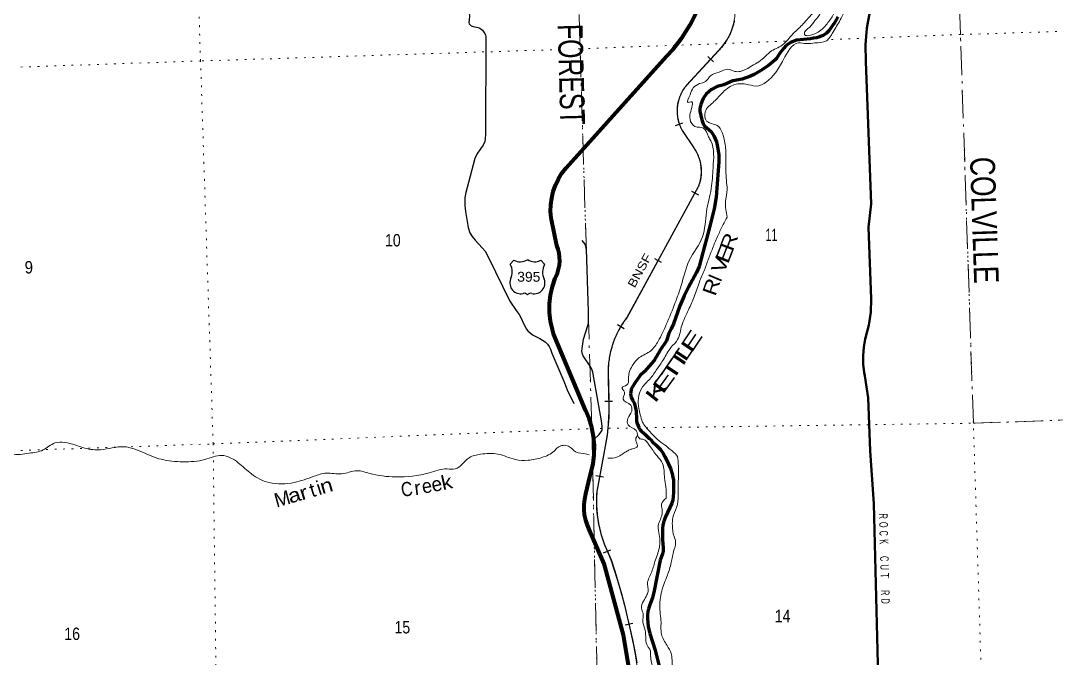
# Model space of a CAD drawing. Header units: feet. Extents: x 485078 to 733631, y 372822 to 564222.
# Drawn here: x 668445 to 683085, y 517044 to 526049 of the extents above; entities that cross this region are included whole.
import ezdxf
from ezdxf.enums import TextEntityAlignment as Align

# ---------------------------------------------------------------- set-up
doc = ezdxf.new("R2010")
doc.units = ezdxf.units.FT
doc.header["$LTSCALE"] = 80
for name, pattern in [('DOT_DASHED', [7.7, 5, -1.2, 0.3, -1.2]), ('DOTTED', [1.5, 0.3, -1.2]), ('LONG_DASH_SHORT_DASH', [9.9, 6, -1.2, 1.5, -1.2])]:
    doc.linetypes.add(name, pattern=pattern)
for name, color, linetype, lineweight in [('11', 7, 'LONG_DASH_SHORT_DASH', 60), ('16', 7, 'Continuous', 25), ('20', 7, 'Continuous', 70), ('26', 7, 'Continuous', 40), ('27', 7, 'Continuous', 25), ('29', 7, 'Continuous', 25), ('34', 7, 'Continuous', 25), ('39', 7, 'Continuous', 13), ('41', 7, 'Continuous', 13), ('44', 7, 'DOT_DASHED', 13), ('7', 7, 'DOTTED', 13)]:
    doc.layers.add(name, color=color, linetype=linetype, lineweight=lineweight)

msp = doc.modelspace()

# ---------------------------------------------------------------- linework, layer by layer
at = {"layer": '11'}
for points in [[(679996.65, 526103.21), (679947.86, 526020.08), (679867.99, 525904.97), (679834.26, 525871.35), (679786.92, 525841.69), (679695.25, 525809.42), (679653.98, 525801.07), (679608.29, 525794.76), (679412.7, 525775.5), (679328.22, 525741.67), (679267.74, 525697.87), (679234.39, 525662.67), (679175.24, 525589.38), (679129.53, 525517.16), (679107.9, 525492.35), (679014.5, 525417.35), (678906.43, 525344.68), (678815.11, 525290.23), (678760.64, 525263.47), (678696.74, 525240.19), (678642.59, 525224.66), (678514.17, 525200.02), (678382.67, 525142.19), (678290.84, 525117.97), (678211.17, 525075.55), (678178.3, 525050.74), (678135.81, 525009.14), (678093.89, 524949.02), (678072.77, 524903.02), (678058.17, 524864.08), (678049.42, 524832.57), (678044.89, 524802.4), (678045.34, 524770.83), (678073.07, 524649.4), (678092.9, 524593.05), (678111.03, 524562.86), (678204.66, 524483.85), (678245.49, 524425.15), (678278.92, 524336.53), (678295.81, 524265.37), (678313.87, 524152.3), (678314.7, 524057.71), (678301.71, 523873.73), (678275.51, 523556.91), (678246.77, 523392.33), (678177.7, 523111.15), (678089.81, 522772.81), (678034.76, 522576.46), (677996.43, 522491.59), (677884.45, 522284.97), (677821.85, 522160.88), (677764.37, 522021.7), (677671.53, 521767.11), (677641.68, 521697.79), (677608.81, 521632.52), (677574.78, 521526.6), (677485.41, 521394.41), (677398.16, 521251.03), (677261.46, 521094.32), (677202.5, 521037.44), (677125.69, 520931.69), (677093.13, 520876.68), (677076.61, 520838.81), (677068.41, 520809.37), (677065.2, 520778.33), (677068.34, 520748.82), (677075.37, 520731.06), (677095.63, 520690.97), (677116.33, 520651.52), (677133.6, 520597.65), (677142.92, 520558.57), (677146.41, 520536.38), (677148.58, 520415.21), (677152.26, 520381.87), (677183.39, 520304.31), (677192.56, 520285.46), (677203.79, 520269.3), (677215.8, 520255.94), (677261.62, 520215.08), (677303.94, 520172), (677327.27, 520149.74), (677351, 520132.07), (677370.28, 520107.91), (677435.08, 520047.21)], [(677435.08, 520047.21), (677453.65, 520029.81), (677488.54, 519992.42), (677521.35, 519945.64), (677551.2, 519894.52), (677604.36, 519786.04), (677631.97, 519721.88), (677656.26, 519646.9), (677665.55, 519602.1), (677671.36, 519557.62), (677671.36, 519557.62), (677675.44, 519478.94), (677674.4, 519386.27), (677670.7, 519326.61), (677662.56, 519277.37), (677650.22, 519236.69), (677560.41, 519041.1), (677537.61, 518978.71), (677524.47, 518924.17), (677519.02, 518874.45), (677518.29, 518783.43), (677519.17, 518722.9), (677529.17, 518603.54), (677527.66, 518558.45), (677517.57, 518517.32), (677483.82, 518429.54), (677398.38, 517998.47), (677381.03, 517916.42), (677375.58, 517895.5), (677369.27, 517876.16), (677333.32, 517785.31), (677320.25, 517743.88), (677311.91, 517704.09), (677306.25, 517658.24), (677305.04, 517599.67), (677317.01, 517491.4), (677338.38, 517394.35), (677415.1, 517156.14), (677469.11, 516930.38)]]:
    msp.add_lwpolyline(points, dxfattribs=at)
at = {"layer": '16'}
for p, q in [((675364.73, 522609.04), (675416.04, 522667.8)), ((675607.8, 522673.77), (675607.52, 522673.57)), ((675799.89, 522667.89), (675851.28, 522609.04))]:
    msp.add_line(p, q, dxfattribs=at)
for centre, radius, start, end in [((675507.12, 522825.46), 182.07, 239.97227, 303.45418), ((675708.9, 522824.96), 181.52, 236.33975, 300.08743), ((675708.89, 522825.46), 182.07, 236.54582, 236.59441), ((675171.75, 522498.41), 222.05, 332.97043, 29.75871), ((676044.25, 522498.41), 222.05, 150.24129, 207.02957), ((675510.94, 522343.51), 151.42, 159.09177, 283.81923), ((675705.06, 522343.51), 151.42, 256.18077, 20.90823)]:
    msp.add_arc(centre, radius, start, end, dxfattribs=at)
for centre, major_axis, start_param, end_param in [((675566.28, 522144.69), (-19.56, 51.67), 4.95877769, 6.28318531), ((675649.73, 522144.69), (19.56, 51.67), 0, 1.32637542)]:
    msp.add_ellipse(centre, major_axis=major_axis, ratio=0.929097, start_param=start_param, end_param=end_param, dxfattribs=at)
at = {"layer": '20'}
msp.add_lwpolyline([(677110.73, 516499.58), (676964.95, 517372.22), (676694.87, 518377.9), (676486.11, 518853.79), (676485.48, 518855.04), (676455.37, 518923.44), (676432.58, 518994.62), (676417.34, 519067.78), (676409.85, 519142.14), (676410.16, 519216.88), (676418.28, 519291.17), (676434.13, 519364.2), (676488.34, 519606.36), (676506.16, 519662.81), (676535.72, 519789.37), (676551.9, 519918.32), (676554.5, 520048.25), (676543.51, 520177.74), (676519.05, 520305.38), (676481.38, 520429.76), (676430.91, 520549.52), (675977.69, 521627.81), (675960.78, 521685.19), (675935.26, 521805.66), (675922.47, 521928.13), (675922.55, 522051.27), (675935.5, 522173.73), (675961.18, 522294.16), (675999.31, 522411.24), (676009.51, 522431.08), (676031.9, 522483.69), (676048.66, 522538.36), (676059.62, 522594.48), (676064.65, 522651.44), (676063.7, 522708.61), (676056.78, 522765.37), (676043.96, 522821.09), (676025.39, 522875.17), (675946.92, 523241.25), (675944.49, 523258.21), (675936.78, 523353.48), (675939.08, 523449.05), (675951.35, 523543.84), (675973.47, 523636.84), (676005.18, 523727.02), (676046.14, 523813.38), (676095.91, 523894.99), (676153.94, 523970.95), (677573.61, 525550.14), (677667.25, 525648.87), (677797.72, 525812.68), (677910.35, 525989.23), (678003.91, 526176.58)], dxfattribs=at)
at = {"layer": '26'}
msp.add_lwpolyline([(680586.54, 516021.4), (680505.45, 519223.65), (680455.2, 519972.8), (680423.14, 520722.44), (680380.57, 521030.81), (680370.28, 521081.27), (680355.25, 521199.58), (680352.66, 521318.82), (680362.56, 521437.68), (680384.83, 521554.85), (680389.92, 521571.03), (680435.37, 521750.74), (680461.79, 521934.22), (680468.88, 522119.45), (680431.79, 523133.95), (680467.53, 523462.61), (680393.9, 525471.4), (680387.04, 525707.35), (680404.89, 525942.71), (680447.23, 526174.92)], dxfattribs=at)
at = {"layer": '29'}
msp.add_line((675021.59, 525798.01), (675015.02, 524454.48), dxfattribs=at)
for points in [[(674749.48, 526257.83), (674778.33, 526194.78), (674786.11, 526156.99), (674789.44, 526124.76), (674786.11, 526058.08), (674781.67, 526021.4), (674786.11, 526004.73), (674800.55, 525989.17), (674814.99, 525978.06), (674839.43, 525968.06), (674912.74, 525952.5), (674933.85, 525942.49), (674953.84, 525930.27), (674972.72, 525914.71), (674992.72, 525889.15), (675007.16, 525866.92), (675013.82, 525846.91), (675019.38, 525825.8), (675021.59, 525798.01)], [(675015.02, 524454.48), (675012.72, 524370.99), (675006.05, 524340.99), (674981.62, 524293.2), (674943.84, 524238.74), (674894.98, 524164.28), (674863.87, 524100.93), (674735.01, 523603.03), (674723.92, 523543.01), (674721.68, 523496.34), (674723.92, 523438.54), (674730.57, 523354.08), (674770.57, 523127.35), (674792.78, 523051.78), (674826.11, 523001.76), (674868.31, 522949.53), (674970.5, 522842.84), (675010.5, 522792.82), (675054.92, 522713.92), (675361.5, 522087.1), (675450.37, 521953.73), (675492.58, 521901.49), (675512.57, 521864.82), (675561.45, 521753.68), (675597, 521692.55), (675614.77, 521670.32), (675650.31, 521633.65), (675690.3, 521605.86), (675783.61, 521562.53)], [(676547.14, 520134.96), (676624.11, 520205.85), (676647.02, 520235.66), (676662.71, 520264.86), (676665.9, 520287.89), (676665.46, 520318.68), (676656.17, 520398.08), (676533.9, 521085.99), (676523.72, 521114.78), (676502.87, 521155.85), (676395.97, 521317.05), (676387.21, 521340.66), (676379.02, 521383.05), (676379.79, 521416.99), (676402.44, 521549.25), (676464.55, 521744.25), (676468.99, 521763.28), (676471.21, 521778.71), (676471.88, 521939.8), (676441.81, 522819.95), (676423.02, 522891.41), (676383.52, 522945.32)], [(675783.61, 521562.53), (675859.15, 521511.4), (675892.48, 521480.28), (675916.92, 521446.93), (675934.69, 521411.37), (675952.46, 521353.58), (676123.52, 520955.7), (676154.63, 520871.24), (676167.96, 520833.45), (676265.71, 520642.29)]]:
    msp.add_lwpolyline(points, dxfattribs=at)
at = {"layer": '34', "lineweight": 13}
for p, q in [((678311.4, 525630.45), (677857.52, 525136.93)), ((677795.66, 524498.08), (677959.85, 524253.63)), ((678023.01, 523703.06), (677010.82, 521853.52)), ((676751.1, 520976.78), (676758.92, 520606.8)), ((676691.27, 519957.67), (676588.88, 519398.66)), ((676702.07, 518635.9), (676789.21, 518431.83))]:
    msp.add_line(p, q, dxfattribs=at)
at = {"layer": '34'}
for p, q in [((678157.87, 525542.54), (678239.28, 525467.67)), ((677701.42, 524570.57), (677806, 524606.59)), ((677927.85, 523640.61), (678024.88, 523587.51)), ((677404.29, 522689.38), (677501.32, 522636.28)), ((676880.99, 521757.05), (676975.58, 521699.71)), ((676701.36, 520674.9), (676811.94, 520677.24)), ((676575.78, 519624.08), (676684.58, 519604.16)), ((676685.32, 518532.25), (676787.04, 518575.69)), ((676990.6, 517516.12), (677098.41, 517540.82))]:
    msp.add_line(p, q, dxfattribs=at)
for points in [[(678532.21, 526053.21), (678529.49, 526039.18), (678526.51, 526025.3), (678523.3, 526011.42), (678519.92, 525997.61), (678516.21, 525983.79), (678512.33, 525970.13), (678508.13, 525956.46), (678503.76, 525942.95), (678499.15, 525929.44), (678494.29, 525916.08), (678489.17, 525902.8), (678483.9, 525889.59), (678478.3, 525876.46), (678472.53, 525863.41), (678466.51, 525850.5), (678460.32, 525837.68), (678453.81, 525825.01), (678447.13, 525812.42), (678440.28, 525799.99), (678433.19, 525787.63), (678425.84, 525775.42), (678418.25, 525763.3), (678410.58, 525751.34), (678402.57, 525739.53), (678394.4, 525727.87), (678386.06, 525716.31), (678377.54, 525704.97), (678368.7, 525693.71), (678359.78, 525682.6), (678350.6, 525671.75), (678341.34, 525660.96), (678331.75, 525650.33), (678322.07, 525639.94), (678312.23, 525629.72), (678312.19, 525629.69), (677858.34, 525136.2), (677852.05, 525128.77), (677845.95, 525121.23), (677839.97, 525113.57), (677834.05, 525105.79), (677828.34, 525097.93), (677822.77, 525089.98), (677817.27, 525081.93), (677811.97, 525073.78), (677806.83, 525065.55), (677801.78, 525057.17), (677796.93, 525048.78), (677792.16, 525040.3), (677787.57, 525031.69), (677783.17, 525023.05), (677778.9, 525014.29), (677774.76, 525005.51), (677770.78, 524996.59), (677766.96, 524987.68), (677763.3, 524978.63), (677759.81, 524969.57), (677756.45, 524960.42), (677753.27, 524951.24), (677750.27, 524942)], [(677750.27, 524942), (677747.38, 524932.72), (677744.71, 524923.34), (677742.15, 524913.93), (677739.8, 524904.5), (677737.55, 524895.04), (677735.57, 524885.51), (677733.69, 524875.96), (677731.97, 524866.41), (677730.42, 524856.81), (677729.07, 524847.18), (677727.87, 524837.47), (677726.79, 524827.82), (677725.97, 524818.11), (677725.29, 524808.42), (677724.73, 524798.69), (677724.37, 524789.01), (677724.21, 524779.24), (677724.17, 524769.51), (677724.37, 524759.8), (677724.64, 524750.09), (677725.16, 524740.33), (677725.82, 524730.65), (677726.65, 524720.99), (677727.63, 524711.26), (677728.84, 524701.63), (677730.14, 524692), (677731.67, 524682.39), (677733.32, 524672.76), (677735.16, 524663.25), (677737.19, 524653.72), (677739.35, 524644.23), (677741.67, 524634.77), (677744.2, 524625.4), (677746.87, 524616), (677749.68, 524606.69), (677752.68, 524597.43), (677755.84, 524588.27), (677759.15, 524579.1), (677762.58, 524570), (677766.24, 524560.99), (677770.01, 524552.03), (677773.98, 524543.12), (677778.06, 524534.26), (677782.33, 524525.54), (677786.72, 524516.86), (677791.25, 524508.28), (677795.98, 524499.75), (677796.6, 524498.66), (677960.76, 524254.25), (677966.55, 524245.83), (677972.13, 524237.33), (677977.57, 524228.72), (677982.94, 524220), (677988.09, 524211.18), (677993.06, 524202.32), (677997.97, 524193.35), (678002.65, 524184.28), (678007.16, 524175.16), (678011.56, 524165.9), (678015.74, 524156.63), (678019.83, 524147.3), (678023.73, 524137.83), (678027.41, 524128.35), (678030.95, 524118.78), (678034.37, 524109.19), (678037.59, 524099.46), (678040.65, 524089.76), (678043.52, 524079.93), (678046.22, 524070.13), (678048.78, 524060.22), (678051.13, 524050.31), (678053.3, 524040.36), (678055.34, 524030.38), (678057.16, 524020.32), (678058.85, 524010.23), (678060.33, 524000.14), (678061.67, 523990.04), (678062.76, 523979.89), (678063.73, 523969.73), (678064.52, 523959.6), (678065.14, 523949.41), (678065.55, 523939.21), (678065.78, 523928.98), (678065.9, 523918.79), (678065.76, 523908.57), (678065.46, 523898.38), (678065.02, 523888.17), (678064.4, 523878.04), (678063.54, 523867.82), (678062.57, 523857.67), (678061.35, 523847.55), (678060.06, 523837.46), (678058.51, 523827.32), (678056.8, 523817.3), (678054.94, 523807.3), (678052.9, 523797.26), (678050.62, 523787.33), (678048.28, 523777.42), (678045.67, 523767.55), (678042.95, 523757.69)], [(678042.94, 523757.67), (678040.04, 523747.94), (678036.93, 523738.22), (678033.69, 523728.55), (678030.29, 523718.91), (678026.67, 523709.39), (678024.01, 523702.59), (677011.75, 521852.92), (676998.2, 521835.03), (676985.2, 521817), (676972.49, 521798.74), (676959.91, 521780.21), (676947.81, 521761.48), (676936.1, 521742.61), (676924.51, 521723.5), (676913.4, 521704.17), (676902.68, 521684.72), (676892.18, 521664.92), (676882.13, 521645.09), (676872.3, 521625.12), (676862.87, 521604.83), (676853.9, 521584.5), (676845.24, 521563.95), (676836.84, 521543.34), (676828.87, 521522.43), (676821.25, 521501.55), (676814.03, 521480.37), (676807.17, 521459.24), (676800.61, 521437.87), (676794.52, 521416.47), (676788.81, 521394.94), (676783.38, 521373.35), (676778.42, 521351.56), (676773.76, 521329.72), (676769.55, 521307.84), (676765.62, 521285.91), (676762.25, 521263.88), (676759.16, 521241.78), (676756.43, 521219.73), (676754.09, 521197.56), (676752.2, 521175.36), (676750.7, 521153.01), (676749.45, 521130.8), (676748.76, 521108.48), (676748.43, 521086.2), (676748.38, 521063.88), (676748.76, 521041.7), (676749.64, 521019.31), (676750.76, 520997.05), (676752.2, 520976.83), (676760.02, 520606.81), (676760.05, 520554.85), (676758.9, 520503.19), (676756.85, 520451.52), (676754.21, 520399.55), (676750.38, 520347.86), (676745.65, 520296.47), (676740.34, 520244.78), (676733.84, 520193.37), (676726.45, 520142.26), (676718.16, 520090.85), (676708.99, 520040.03), (676699.22, 519989.2), (676692.35, 519957.45), (676589.97, 519398.52), (676587.8, 519368.45), (676586.33, 519338.45), (676585.37, 519308.4), (676584.74, 519278.16), (676584.81, 519248.03), (676585.41, 519218.04), (676586.35, 519187.85), (676587.99, 519157.78), (676590.15, 519127.84), (676592.81, 519097.68), (676596.02, 519067.82), (676599.58, 519037.95), (676603.83, 519008.03), (676608.61, 518978.39), (676613.91, 518948.72), (676619.57, 518919.2), (676625.92, 518889.63), (676632.64, 518860.37), (676640.04, 518831.06), (676647.82, 518802.06), (676656.11, 518773.02), (676664.96, 518744.29), (676674.32, 518715.69), (676684.05, 518687.24), (676694.47, 518658.91), (676703.09, 518636.31), (676790.24, 518432.22), (676842.44, 518273.34), (676890.7, 518114.2), (676936.23, 517954.16), (676980.25, 517792.59), (677020.36, 517630.72), (677057.44, 517468.84), (677093.01, 517305.46), (677124.66, 517141.76), (677153.29, 516978.06)]]:
    msp.add_lwpolyline(points, dxfattribs=at)
at = {"layer": '34', "lineweight": 13}
for centre, radius, start, end in [((677729.55, 526201.21), 815.05, 315.55187, 1.55221), ((678281.64, 524773.45), 558.57, 139.4023, 209.53627), ((677481.32, 523919.83), 583.45, 338.19019, 34.89818), ((678025.65, 521076.06), 1278.41, 142.54414, 184.45372), ((673791.3, 520587.99), 2967.68, 347.73737, 0.36327), ((678310.51, 519264.37), 1726.86, 175.53962, 201.34203), ((667731.38, 515398.6), 9552.21, 3.89339, 18.5144)]:
    msp.add_arc(centre, radius, start, end, dxfattribs=at)
at = {"layer": '39'}
for points in [[(679960.33, 530902.12), (680012.53, 530842.13), (680135.44, 530857.54), (680248.87, 530925.28), (680394.12, 530937.24), (680527.67, 530932.7), (680631.18, 530917.24), (680690.52, 530890.5), (680751.77, 530867.86), (680829.4, 530837.55), (680932.24, 530771.51), (681038.69, 530721.75), (681132, 530710.07), (681195.16, 530691.52), (681315.83, 530563.24), (681331.91, 530490.84), (681413.04, 530480.86), (681462.65, 530439.7), (681454.3, 530297.88), (681373.34, 530073.21), (681318.57, 529928.13), (681274.95, 529819.75), (681118.63, 529692.2), (680944.21, 529485.27), (680873.44, 529333.7), (680793.53, 529145.47), (680720.31, 529010.01), (680632.27, 528823.59), (680567.39, 528526.52), (680505.53, 528267.97), (680413.44, 527929.72), (680383.69, 527680.12), (680362.37, 527493.44), (680329.84, 527272.08), (680296.14, 527095.2), (680296.18, 526941.46), (680278.71, 526686.11), (680215.4, 526482.14), (680133.85, 526279.7), (680030.51, 526060.51), (679926.04, 525883.76), (679834.15, 525766.01), (679673.23, 525735.44), (679554.2, 525726.2), (679442.76, 525735.38), (679228.69, 525499.08), (679110.4, 525309.82), (678840.32, 525126.65), (678696.08, 525153.16), (678514.53, 525138.22), (678375.58, 525041.47), (678245.74, 524906.53), (678120.26, 524759.57), (678141.88, 524630.68), (678291.14, 524567.89), (678375.76, 524426.52), (678411.49, 524223.16), (678413.29, 524079.58), (678420.82, 523796.58), (678430.37, 523665.34), (678408.73, 523490.8), (678430.64, 523274.93)], [(680681.43, 530700.11), (680873.38, 530628.34), (680988.55, 530554.54), (681076.77, 530506.31), (681153.56, 530431.48), (681171.03, 530306.53), (681182.98, 530161.2), (681185.78, 530056.08), (681140.89, 529919.36), (681062.72, 529818.16), (680894.57, 529603.3), (680858.87, 529501.21), (680791.77, 529363.89), (680722.21, 529242.69), (680653.24, 529099.26), (680545.45, 528819.26), (680490.84, 528668.11), (680442.4, 528513.08), (680382.7, 528325.39), (680338.87, 528225.1), (680283.88, 528088.11), (680206.78, 527794.76), (680153, 527536.42), (680121.79, 527341.4), (680097.32, 527197.12), (680077.41, 527109.61), (680147.47, 526984.03), (680156.35, 526802.21), (680074.8, 526599.77), (680012.48, 526434.26), (679984.97, 526328.34), (679935.37, 526140.92), (679843.92, 526007), (679775.2, 525930.32), (679697.75, 525877.69), (679581.55, 525838.19), (679530.72, 525848.97), (679524.39, 525858.92), (679598.63, 525955.97), (679672.87, 526053.02), (679756.84, 526164.49), (679763.47, 526219.28), (679677.57, 526180.59), (679508.4, 526004.14), (679366.49, 525866.86), (679209.06, 525704.89), (679039.81, 525607.33), (678947.07, 525521.93), (678756.35, 525395.49), (678618.51, 525333.16), (678541.69, 525333.14), (678441.84, 525362.85), (678319.57, 525323.18), (678197.63, 525271.39), (678127, 525190.62), (678040.88, 525160.01), (677953.44, 525103.07), (677907.59, 525002.73), (677882.15, 524894.84), (677918.3, 524903.89), (677910.48, 524741.85), (677906.68, 524656.79), (677976.09, 524555.47), (678098.05, 524530.39), (678167.95, 524410.88), (678199.81, 524353.06), (678232.3, 523967.55), (678207.61, 523679.65), (678139.6, 523348.11), (678082.23, 522996.62), (677897.05, 522661.97), (677781.15, 522306.9), (677698.49, 522070.05), (677571.36, 521757.17), (677456.28, 521523.5), (677352.75, 521387.24), (677189.57, 521289.85), (677103.2, 521192.47), (677056.92, 521108.3), (677038.08, 520980.36), (677015.83, 520904.92), (676946.09, 520866.66), (676980.13, 520802.83), (676960.54, 520703.19), (677069.98, 520617.09), (677082.29, 520534.48), (677028.41, 520431.9), (677032.9, 520338.97), (677144.14, 520261.01), (677195.75, 520145.06), (677246.57, 520134.27), (677329.53, 520055.56), (677440.75, 519902.76), (677518.45, 519793.56), (677546.1, 519589.99), (677563.58, 519465.03), (677571.86, 519305.45)], [(678430.64, 523274.93), (678376.87, 523168.31), (678303.97, 523020.73), (678233.63, 522852.98), (678171.16, 522693.53), (678110.81, 522530.1), (678038.61, 522356.23), (677967.27, 522150.02), (677885.24, 521965.78), (677835.56, 521857.25), (677790.03, 521744.78), (677730.65, 521544.96), (677636.64, 521431.2), (677531.9, 521264.56), (677442.46, 521130.69), (677337.08, 520988.31), (677225.31, 520857.9), (677178.51, 520717.08), (677181.92, 520573.9), (677204.3, 520484.36), (677233.96, 520380.73), (677330.27, 520255.85), (677442.59, 520137.46), (677556.07, 520051.47), (677684.23, 519945.64), (677713.26, 519918.1), (677740.73, 519797.45), (677743.39, 519621.53), (677737.91, 519447.42), (677738.68, 519342.25), (677716.88, 519173.77), (677664.08, 519030.76), (677656.93, 518919.31), (677681.33, 518762.18), (677700.96, 518708.08), (677680.37, 518569.98), (677640.55, 518394.95), (677586.69, 518215.51), (677541.22, 518101.02), (677484.56, 517874.97), (677483.34, 517692.88), (677496.45, 517579.94), (677503.73, 517381.89), (677582.73, 517224.19), (677640.29, 517112.44), (677659.27, 516930.88), (677708.33, 516758.22), (677720.37, 516685.71), (677716.24, 516612.78), (677702.18, 516533.51), (677722.99, 516434.95), (677794.24, 516416.61), (677850.65, 516424.18), (677875.34, 516331.78), (677974.25, 516261.59), (678037.65, 516158.09), (678067.17, 516112.34), (678150.18, 516031.61), (678152.08, 515993.77)], [(676744.15, 519868.47), (676873.11, 519885.64), (676950.83, 519928.16), (677002.49, 519961.9), (677050.33, 519987.45), (677094.4, 520002.78), (677164.2, 520039.03), (677148.55, 520095.25), (677139.34, 520137.49), (677166.23, 520190.8)], [(668212.42, 519983.59), (668312.08, 519935.12), (668437.77, 519922.28), (668564.66, 519939.82), (668761.57, 519985.51), (668928.74, 520085.03), (669068.03, 520092.78), (669353.23, 520011.36), (669574.19, 519988.91), (669902.57, 520032.03), (670189.95, 519944.6), (670428.9, 519853.86), (670739.12, 519819.62), (671047.63, 519850.08), (671286.64, 519909.03), (671519.85, 519806), (671706.02, 519647.09), (671953.86, 519526.24), (672311.65, 519527.66), (672590.37, 519613.97), (672765.06, 519659.07), (672979.63, 519648.59), (673198.81, 519692.86), (673375.7, 519655.08), (673742.93, 519606.18), (674220.54, 519663.39), (674475.82, 519718.72), (674585.02, 519717.58), (674782.96, 519876.58), (674945.41, 519925.41), (675191.99, 519927.92), (675436.62, 519851.49), (675618.87, 519840.15), (675813.92, 519879.73), (675987.37, 519971.32), (676036.58, 520021.18), (676189.75, 520039.41), (676288.87, 519961.13), (676447.41, 519928.94), (676480.24, 519918.95)], [(677571.86, 519305.45), (677503.41, 519218.67), (677511.25, 519152.12), (677496.4, 519026.3), (677462.29, 518940.44), (677465.52, 518819.15), (677480.54, 518710.31), (677473.18, 518606.95), (677411.67, 518411.12), (677357.44, 518245.82), (677305.17, 518082.6), (677317.37, 518004.03), (677296.87, 517938.76), (677248.67, 517850.49), (677218.98, 517750.58), (677243.09, 517680.42), (677240.25, 517558.97), (677271.71, 517440.46), (677310.16, 517210.87), (677337.5, 517171.14), (677350.77, 517052.14), (677399.95, 516875.44), (677439.05, 516773.31), (677513.22, 516568.95), (677578.91, 516455.39), (677652.09, 516364.28), (677707.66, 516327.33), (677782.16, 516262.55), (677840.34, 516203.41), (677845.57, 516159.05), (677879.18, 516111.39), (677919.96, 516098.32), (677924.8, 516091.84)]]:
    msp.add_spline(points, degree=3, dxfattribs=at)
at = {"layer": '44'}
for points in [[(698559.7, 520941.75), (697953.58, 520927.65), (697827.76, 526343.62), (692524.97, 526190.47), (692652.11, 520800.84), (687210.38, 520550.94), (681912.54, 520363.54), (681730.18, 525852.84), (681578.07, 531193.26), (686891.07, 531342.64), (686884.21, 531524.51), (686732.08, 536713.21), (684128.62, 536619.57), (683383.46, 555685.98), (686038.84, 555751.86), (686056.8, 555236.82), (691901.26, 555386.53), (691833.92, 558032.53), (691690.72, 562505.37), (697246.02, 562702.52)], [(666941.49, 561768.41), (675224.74, 562022.14), (675384.63, 557843.93), (675530.35, 552425.41), (675727.64, 547073.1), (675879.87, 541728.64), (676078.93, 536371.26), (676208.13, 531056.53), (676351.86, 525651.16), (676519.01, 520287.06), (676611.19, 515899.24)]]:
    msp.add_lwpolyline(points, dxfattribs=at)
at = {"layer": '7'}
for points in [[(682049.03, 516066.54), (681912.54, 520363.54), (681730.18, 525852.84), (681578.07, 531193.26), (681454.72, 536516.24), (681204.56, 541894.5), (681034.47, 547226.35), (680842.74, 552612.24), (680707.57, 557999.64), (680639.48, 560657.43)], [(676113.17, 534962.76), (676208.13, 531056.53), (676351.86, 525651.16), (676518.71, 520288.88), (676611.13, 515899.23)], [(671218.91, 515734.59), (671165.06, 520071.67), (670986.87, 525480.18), (670812.86, 530898.41)], [(694868.56, 526258.16), (692524.97, 526190.47), (687048.6, 526026.64), (681730.18, 525852.84), (679852.08, 525782.41)], [(679251.97, 525759.91), (676351.86, 525651.16), (676311.54, 525649.88)], [(675952.81, 525638.44), (670986.87, 525480.18), (668041.8, 525381.55)], [(677288.73, 520299.54), (681912.54, 520363.54), (687210.38, 520550.94), (692652.11, 520800.84), (694106.91, 520835.64)], [(668205.59, 519970.68), (671165.06, 520071.67), (676518.71, 520288.88), (677090.64, 520296.8)]]:
    msp.add_lwpolyline(points, dxfattribs=at)

# ---------------------------------------------------------------- texts
at = {"layer": '16', "width": 1.05}
msp.add_text('395', height=140, dxfattribs=at).set_placement((675627.6, 522362), align=Align.CENTER)
at = {"layer": '27'}
for s, width, p in [('R', 0.65, (680579.91, 519048.67)), ('O', 0.65, (680582.94, 518928.71)), ('C', 0.65, (680585.98, 518808.74)), ('K', 0.65, (680589.02, 518688.79)), ('C', 0.65, (680595.09, 518448.86)), ('U', 0.7, (680598.13, 518328.91)), ('T', 0.85, (680601.17, 518208.94)), ('R', 0.65, (680607.25, 517969.01)), ('D', 0.65, (680610.28, 517849.05))]:
    msp.add_text(s, height=120, rotation=271.451, dxfattribs=dict(at, width=width)).set_placement(p, align=Align.CENTER)
at = {"layer": '34', "width": 1.2}
msp.add_text('BNSF', height=120, rotation=61.31, dxfattribs=at).set_placement((677123.8, 522265.96))
at = {"layer": '41'}
for s, rotation, width, p in [('R', 69.299, 1.25, (678508.34, 522779.23)), ('E', 68.771, 1.4, (678441.98, 522602.5)), ('V', 69.19, 1.2, (678386.33, 522466.17)), ('R', 70.754, 1.2, (678264.6, 522147.98)), ('E', 56.176, 1.75, (677924.57, 521340.1)), ('T', 56.021, 1.8, (677755.04, 521087.58)), ('L', 56.534, 1.65, (677839.64, 521219.33)), ('T', 56.647, 1.8, (677652.26, 520934.79)), ('E', 53.976, 1.8, (677519.89, 520760.79)), ('K', 51.809, 1.75, (677411.16, 520635.91))]:
    msp.add_text(s, height=200, rotation=rotation, dxfattribs=dict(at, width=width)).set_placement(p)
msp.add_text('I', height=200, rotation=67.397, dxfattribs=at).set_placement((678339.79, 522344.58))
for s, rotation, width, p in [('k', 12.484, 1.15, (674487.39, 519433.75)), ('r', 17.26, 1.25, (672472.91, 519289.05)), ('n', 16.229, 1.2, (672792.22, 519386.44)), ('C', 7.181, 0.85, (673915.05, 519334.51)), ('e', 9.738, 0.95, (674202.79, 519380.38)), ('a', 17.152, 1.2, (672340.52, 519253.37))]:
    msp.add_text(s, height=200, rotation=rotation, dxfattribs=dict(at, width=width)).set_placement(p, align=Align.CENTER)
for s, rotation, p in [('t', 17.26, (672599.03, 519326.31)), ('i', 17.51, (672690.14, 519354.46)), ('r', 7.181, (674065.02, 519353.42)), ('e', 11.976, (674345.07, 519406.4)), ('M', 15.434, (672168.46, 519201.17))]:
    msp.add_text(s, height=200, rotation=rotation, dxfattribs=at).set_placement(p, align=Align.CENTER)
at = {"layer": '44'}
for s, rotation, width, p in [('FOREST', 271.523, 0.75, (676036.11, 525998.35)), ('COLVILLE', 271.903, 0.8, (681864.6, 524120.65))]:
    msp.add_text(s, height=350, rotation=rotation, dxfattribs=dict(at, width=width)).set_placement(p)
at = {"layer": '7'}
for s, width, p in [('11', 0.65, (678973.43, 522936.76)), ('10', 0.85, (673595.44, 522860.56)), ('14', 0.85, (679104.45, 517553.3)), ('15', 0.85, (673729.04, 517394.17)), ('16', 0.85, (669061.44, 517302.42))]:
    msp.add_text(s, height=175, dxfattribs=dict(at, width=width)).set_placement(p)
at = {"layer": '7', "width": 0.9}
msp.add_text('9', height=175, rotation=1.523, dxfattribs=at).set_placement((668503.49, 522477.75))

doc.saveas('drawing.dxf')
